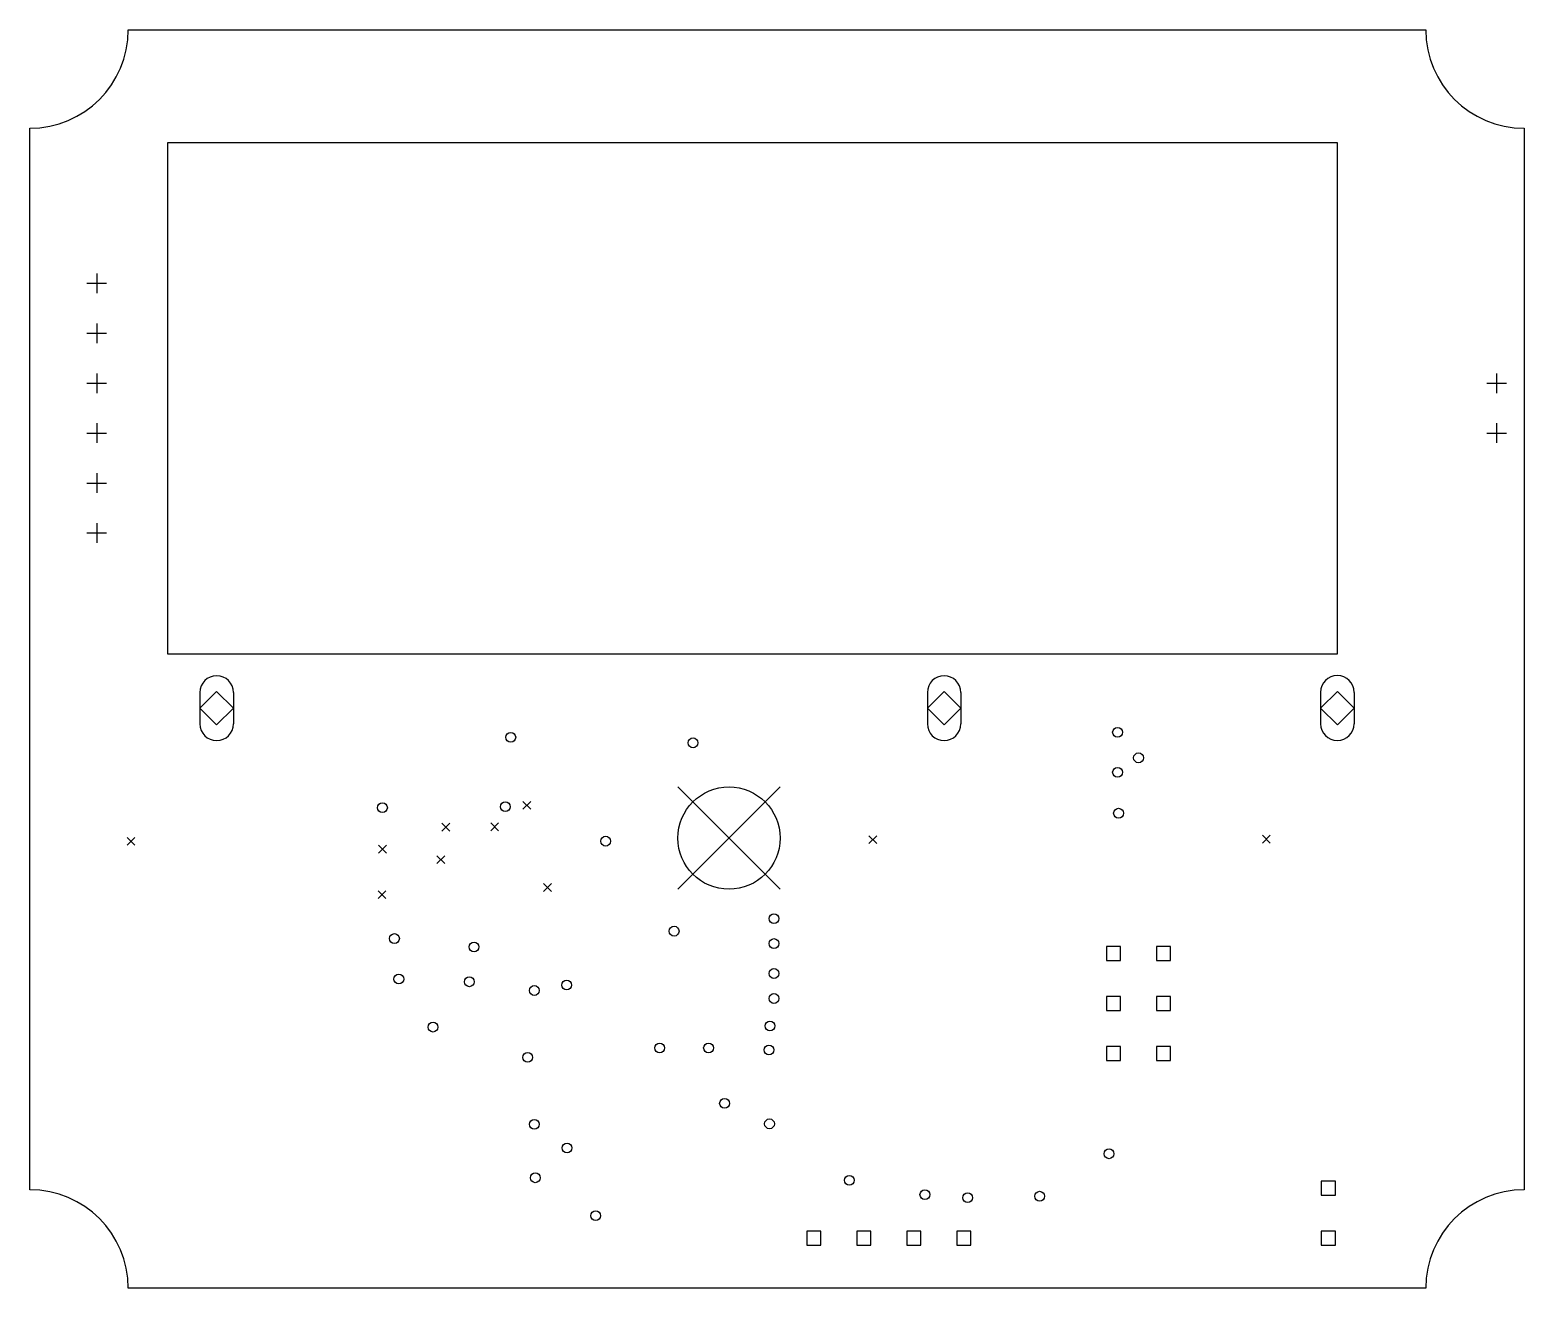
# Model space of a CAD drawing. Extents: x -5 to 120, y -32 to 64.
# Drawn here: x 0 to 76, y 0 to 64 of the extents above; entities that cross this region are included whole.
import ezdxf

# ---------------------------------------------------------------- set-up
doc = ezdxf.new("R2010")
doc.units = 0
doc.header["$MEASUREMENT"] = 0
doc.layers.add('BLACK', color=7, linetype='CONTINUOUS')

msp = doc.modelspace()

# ---------------------------------------------------------------- linework, layer by layer
at = {"layer": 'BLACK', "linetype": 'CONTINUOUS'}
for p, q in [((5, 64), (71, 64)), ((0, 5), (0, 59)), ((76, 59), (76, 5)), ((66.5, 58.26), (7, 58.26)), ((7, 58.26), (7, 32.26)), ((66.5, 32.26), (66.5, 58.26)), ((2.9, 51.11), (3.9, 51.11)), ((3.4, 51.61), (3.4, 50.61)), ((3.4, 49.07), (3.4, 48.07)), ((2.9, 48.57), (3.9, 48.57)), ((3.4, 46.53), (3.4, 45.53)), ((74.6, 46.53), (74.6, 45.53)), ((2.9, 46.03), (3.9, 46.03)), ((74.1, 46.03), (75.1, 46.03)), ((2.9, 43.49), (3.9, 43.49)), ((3.4, 43.99), (3.4, 42.99)), ((74.1, 43.49), (75.1, 43.49)), ((74.6, 43.99), (74.6, 42.99)), ((3.4, 41.45), (3.4, 40.45)), ((2.9, 40.95), (3.9, 40.95)), ((3.4, 38.91), (3.4, 37.91)), ((2.9, 38.41), (3.9, 38.41)), ((7, 32.26), (66.5, 32.26)), ((9.5, 30.35), (8.65, 29.5)), ((8.65, 30.3), (8.65, 28.7)), ((10.35, 29.5), (9.5, 30.35)), ((10.35, 30.3), (10.35, 28.7)), ((46.5, 30.35), (45.65, 29.5)), ((45.65, 30.3), (45.65, 28.7)), ((47.35, 29.5), (46.5, 30.35)), ((47.35, 30.3), (47.35, 28.7)), ((66.5, 30.354), (65.65, 29.504)), ((65.65, 30.304), (65.65, 28.704)), ((67.35, 29.504), (66.5, 30.354)), ((67.35, 30.304), (67.35, 28.704)), ((8.65, 29.5), (9.5, 28.65)), ((9.5, 28.65), (10.35, 29.5)), ((45.65, 29.5), (46.5, 28.65)), ((46.5, 28.65), (47.35, 29.5)), ((65.65, 29.504), (66.5, 28.654)), ((66.5, 28.654), (67.35, 29.504)), ((32.96, 25.492), (38.16, 20.292)), ((38.16, 25.492), (32.96, 20.292)), ((25.0784, 24.7577), (25.4784, 24.3577)), ((25.4784, 24.7577), (25.0784, 24.3577)), ((20.9582, 23.6442), (21.3582, 23.2442)), ((21.3582, 23.6442), (20.9582, 23.2442)), ((23.4391, 23.6635), (23.8391, 23.2635)), ((23.8391, 23.6635), (23.4391, 23.2635)), ((4.94288, 22.9227), (5.34288, 22.5227)), ((5.34288, 22.9227), (4.94288, 22.5227)), ((42.6752, 23.0092), (43.0752, 22.6092)), ((43.0752, 23.0092), (42.6752, 22.6092)), ((62.6904, 23.0346), (63.0904, 22.6346)), ((63.0904, 23.0346), (62.6904, 22.6346)), ((17.7324, 22.5266), (18.1324, 22.1266)), ((18.1324, 22.5266), (17.7324, 22.1266)), ((20.7042, 21.9932), (21.1042, 21.5932)), ((21.1042, 21.9932), (20.7042, 21.5932)), ((26.1313, 20.576), (26.5313, 20.176)), ((26.5313, 20.576), (26.1313, 20.176)), ((17.707, 20.2152), (18.107, 19.8152)), ((18.107, 20.2152), (17.707, 19.8152)), ((55.4772, 17.3772), (54.7588, 17.3772)), ((54.7588, 17.3772), (54.7588, 16.6588)), ((55.4772, 16.6588), (55.4772, 17.3772)), ((58.0172, 17.3772), (57.2988, 17.3772)), ((57.2988, 17.3772), (57.2988, 16.6588)), ((58.0172, 16.6588), (58.0172, 17.3772)), ((54.7588, 16.6588), (55.4772, 16.6588)), ((57.2988, 16.6588), (58.0172, 16.6588)), ((55.4772, 14.8372), (54.7588, 14.8372)), ((54.7588, 14.8372), (54.7588, 14.1188)), ((55.4772, 14.1188), (55.4772, 14.8372)), ((58.0172, 14.8372), (57.2988, 14.8372)), ((57.2988, 14.8372), (57.2988, 14.1188)), ((58.0172, 14.1188), (58.0172, 14.8372)), ((54.7588, 14.1188), (55.4772, 14.1188)), ((57.2988, 14.1188), (58.0172, 14.1188)), ((55.4772, 12.2972), (54.7588, 12.2972)), ((54.7588, 12.2972), (54.7588, 11.5788)), ((55.4772, 11.5788), (55.4772, 12.2972)), ((58.0172, 12.2972), (57.2988, 12.2972)), ((57.2988, 12.2972), (57.2988, 11.5788)), ((58.0172, 11.5788), (58.0172, 12.2972)), ((54.7588, 11.5788), (55.4772, 11.5788)), ((57.2988, 11.5788), (58.0172, 11.5788)), ((66.3992, 5.43921), (65.6808, 5.43921)), ((65.6808, 5.43921), (65.6808, 4.72079)), ((66.3992, 4.72079), (66.3992, 5.43921)), ((65.6808, 4.72079), (66.3992, 4.72079)), ((40.2372, 2.89921), (39.5188, 2.89921)), ((39.5188, 2.89921), (39.5188, 2.18079)), ((40.2372, 2.18079), (40.2372, 2.89921)), ((42.7772, 2.89921), (42.0588, 2.89921)), ((42.0588, 2.89921), (42.0588, 2.18079)), ((42.7772, 2.18079), (42.7772, 2.89921)), ((45.3172, 2.89921), (44.5988, 2.89921)), ((44.5988, 2.89921), (44.5988, 2.18079)), ((45.3172, 2.18079), (45.3172, 2.89921)), ((47.8572, 2.89921), (47.1388, 2.89921)), ((47.1388, 2.89921), (47.1388, 2.18079)), ((47.8572, 2.18079), (47.8572, 2.89921)), ((66.3992, 2.89921), (65.6808, 2.89921)), ((65.6808, 2.89921), (65.6808, 2.18079)), ((66.3992, 2.18079), (66.3992, 2.89921)), ((39.5188, 2.18079), (40.2372, 2.18079)), ((42.0588, 2.18079), (42.7772, 2.18079)), ((44.5988, 2.18079), (45.3172, 2.18079)), ((47.1388, 2.18079), (47.8572, 2.18079)), ((65.6808, 2.18079), (66.3992, 2.18079)), ((71, 0), (5, 0))]:
    msp.add_line(p, q, dxfattribs=at)
at = {"layer": 'BLACK'}
for centre, radius in [((24.4602, 28.0162), 0.25), ((55.3212, 28.2702), 0.25), ((33.7312, 27.7368), 0.25), ((56.388, 26.974), 0.25), ((55.3212, 26.2382), 0.25), ((35.56, 22.892), 2.6), ((17.9324, 24.4348), 0.25), ((24.1808, 24.4856), 0.25), ((55.372, 24.1554), 0.25), ((29.2862, 22.733), 0.25), ((37.846, 18.796), 0.25), ((32.766, 18.1568), 0.25), ((18.542, 17.78), 0.25), ((22.5911, 17.352), 0.25), ((37.846, 17.526), 0.25), ((18.7665, 15.7226), 0.25), ((37.846, 16.002), 0.25), ((22.352, 15.582), 0.25), ((25.654, 15.1384), 0.25), ((27.305, 15.4178), 0.25), ((37.846, 14.732), 0.25), ((20.506, 13.276), 0.25), ((37.6428, 13.335), 0.25), ((32.0294, 12.2174), 0.25), ((34.5186, 12.2174), 0.25), ((37.592, 12.1158), 0.25), ((25.3151, 11.7366), 0.25), ((35.3314, 9.398), 0.25), ((25.654, 8.3312), 0.25), ((37.6174, 8.3566), 0.25), ((27.3232, 7.1312), 0.25), ((54.8894, 6.8326), 0.25), ((25.7048, 5.6134), 0.25), ((41.6814, 5.4864), 0.25), ((45.5207, 4.75602), 0.25), ((47.7012, 4.5974), 0.25), ((51.3588, 4.6736), 0.25), ((28.7782, 3.683), 0.25)]:
    msp.add_circle(centre, radius, dxfattribs=at)
for centre, radius, start, end in [((0, 64), 5, -90, 0), ((76, 64), 5, 180, 270), ((9.5, 30.3), 0.85, 0, 180), ((46.5, 30.3), 0.85, 0, 180), ((66.5, 30.304), 0.85, 0, 180), ((9.5, 28.7), 0.85, 180, 360), ((46.5, 28.7), 0.85, 180, 360), ((66.5, 28.704), 0.85, 180, 360), ((0, 0), 5, 0, 90), ((76, 0), 5, 90, 180)]:
    msp.add_arc(centre, radius, start, end, dxfattribs=at)

doc.saveas('drawing.dxf')
